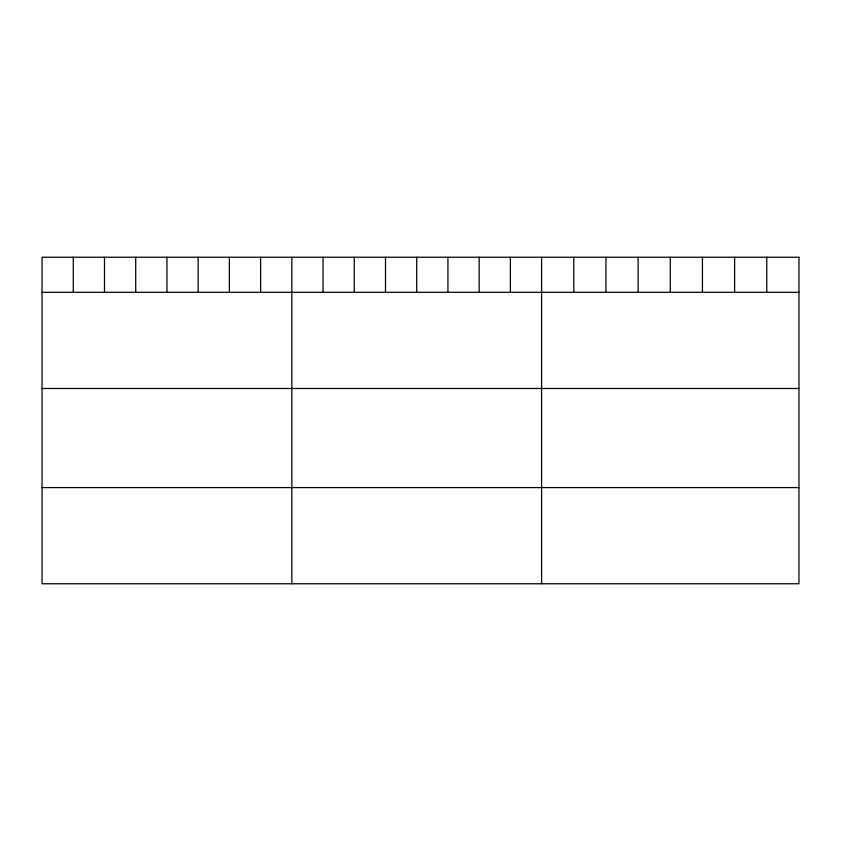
<?xml version="1.0" encoding="UTF-8"?>
<svg xmlns="http://www.w3.org/2000/svg" width="841" height="841" viewBox="0 0 841 841"><rect width="100%" height="100%" fill="white"/><g stroke="black" fill="none" stroke-linecap="round" stroke-linejoin="round"><path stroke-width="1.26" d="M42.05 292.311L798.95 292.311M42.05 388.489L798.95 388.489M42.05 487.58L798.95 487.58M766.782 257.241L766.782 292.311M734.613 257.241L734.613 292.311M702.445 257.241L702.445 292.311M670.277 257.241L670.277 292.311M638.109 257.241L638.109 292.311M605.941 257.241L605.941 292.311M573.772 257.241L573.772 292.311M541.604 257.241L541.604 583.759M510.382 257.241L510.382 292.311M479.16 257.241L479.16 292.311M447.938 257.241L447.938 292.311M416.715 257.241L416.715 292.311M385.493 257.241L385.493 292.311M354.271 257.241L354.271 292.311M323.049 257.241L323.049 292.311M291.827 257.241L291.827 583.759M260.605 257.241L260.605 292.311M229.383 257.241L229.383 292.311M198.161 257.241L198.161 292.311M166.939 257.241L166.939 292.311M135.716 257.241L135.716 292.311M104.494 257.241L104.494 292.311M73.272 257.241L73.272 292.311M798.95 257.241L42.05 257.241L42.05 583.759L798.95 583.759L798.95 257.241"/></g></svg>
